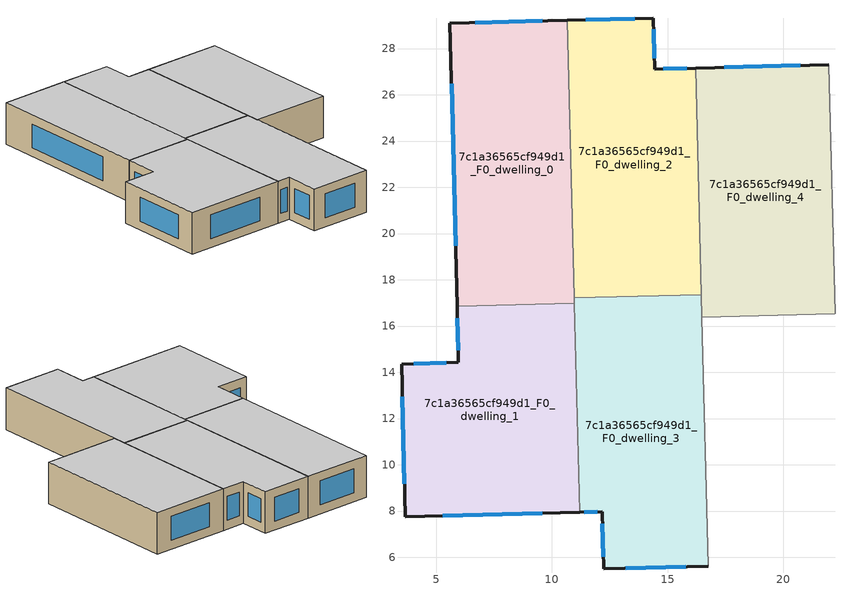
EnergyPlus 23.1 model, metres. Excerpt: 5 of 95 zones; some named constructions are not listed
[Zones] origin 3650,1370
7c1a36565cf949d1_F0_dwelling_0
 floor ground (EU_floor_Construction): 10.66,29.22 10.97,16.99 5.9,16.86 5.59,29.1 z0
 wall outside (EU_wall_Construction): 10.66,29.22 5.59,29.1 5.9,16.86 z0:3
 wall to 7c1a36565cf949d1_F0_dwelling_1 (EU_wall_Construction): 5.9,16.86 10.97,16.99 z0:3
 wall to 7c1a36565cf949d1_F0_dwelling_2 (EU_wall_Construction): 10.96,17.21 10.66,29.22 z0:3
 wall to 7c1a36565cf949d1_F0_dwelling_3 (EU_wall_Construction): 10.97,16.99 10.96,17.21 z0:3
 window (EU_Window_Construction): 5.66,26.48 5.83,19.48 / 9.58,29.19 6.68,29.12 z0.64:2.36
 ceiling to 7c1a36565cf949d1_F1_dwelling_0 (EU_floor_Construction): 10.97,16.99 10.66,29.22 5.59,29.1 5.9,16.86 z3
7c1a36565cf949d1_F0_dwelling_1
 floor ground (EU_floor_Construction): 10.97,16.99 11.2,7.95 3.66,7.76 3.5,14.36 5.96,14.42 5.9,16.86 z0
 wall outside (EU_wall_Construction): 5.9,16.86 5.96,14.42 3.5,14.36 3.66,7.76 11.2,7.95 z0:3
 wall to 7c1a36565cf949d1_F0_dwelling_3 (EU_wall_Construction): 11.2,7.95 10.97,16.99 z0:3
 window (EU_Window_Construction): 3.53,12.94 3.62,9.18 / 5.43,14.41 4.02,14.37 / 5.91,16.34 5.94,14.94 / 5.27,7.8 9.58,7.91 z0.64:2.36
 ceiling to 7c1a36565cf949d1_F1_dwelling_1 (EU_floor_Construction): 11.2,7.95 10.97,16.99 5.9,16.86 5.96,14.42 3.5,14.36 3.66,7.76 z3
7c1a36565cf949d1_F0_dwelling_2
 floor ground (EU_floor_Construction): 14.39,29.31 14.44,27.11 16.21,27.16 16.46,17.35 10.96,17.21 10.66,29.22 z0
 wall outside (EU_wall_Construction): 16.21,27.16 14.44,27.11 14.39,29.31 10.66,29.22 z0:3
 wall to 7c1a36565cf949d1_F0_dwelling_3 (EU_wall_Construction): 10.96,17.21 16.46,17.35 z0:3
 wall to 7c1a36565cf949d1_F0_dwelling_4 (EU_wall_Construction): 16.46,17.35 16.21,27.16 z0:3
 window (EU_Window_Construction): 13.59,29.29 11.46,29.24 / 14.43,27.58 14.4,28.84 / 15.83,27.15 14.82,27.12 z0.64:2.36
 ceiling to 7c1a36565cf949d1_F1_dwelling_2 (EU_floor_Construction): 16.46,17.35 16.21,27.16 14.44,27.11 14.39,29.31 10.66,29.22 10.96,17.21 z3
7c1a36565cf949d1_F0_dwelling_3
 floor ground (EU_floor_Construction): 16.46,17.35 16.75,5.61 12.23,5.5 12.17,7.98 11.2,7.95 10.96,17.21 z0
 wall outside (EU_wall_Construction): 11.2,7.95 12.17,7.98 12.23,5.5 16.75,5.61 z0:3
 wall to 7c1a36565cf949d1_F0_dwelling_5 (EU_wall_Construction): 16.75,5.61 16.48,16.38 z0:3
 wall to 7c1a36565cf949d1_F0_dwelling_4 (EU_wall_Construction): 16.48,16.38 16.46,17.35 z0:3
 window (EU_Window_Construction): 12.19,7.45 12.22,6.03 / 11.4,7.96 11.97,7.97 / 13.2,5.53 15.78,5.59 z0.64:2.36
 ceiling to 7c1a36565cf949d1_F1_dwelling_3 (EU_floor_Construction): 16.75,5.61 16.46,17.35 10.96,17.21 11.2,7.95 12.17,7.98 12.23,5.5 z3
7c1a36565cf949d1_F0_dwelling_4
 floor ground (EU_floor_Construction): 21.97,27.3 22.24,16.53 16.48,16.38 16.21,27.16 z0
 wall outside (EU_wall_Construction): 21.97,27.3 16.21,27.16 z0:3
 wall to 7c1a36565cf949d1_F0_dwelling_5 (EU_wall_Construction): 16.48,16.38 22.24,16.53 z0:3
 wall to 7c1a36565cf949d1_F0_dwelling_6 (EU_wall_Construction): 22.24,16.53 21.97,27.3 z0:3
 window (EU_Window_Construction): 20.74,27.27 17.44,27.19 z0.64:2.36
 ceiling to 7c1a36565cf949d1_F1_dwelling_4 (EU_floor_Construction): 22.24,16.53 21.97,27.3 16.21,27.16 16.48,16.38 z3
[SCHEDULE:FILE] Column Number=1; Rows to Skip at Top=0; Number of Hours of Data=8760; Column Separator=Comma; Interpolate to Timestep=No; Minutes per Item=60; Adjust Schedule for Daylight Savings=Yes
Name | File
EU_Step8_GainSchedule_7c1a36565cf949d1_F5_dwelling_4_f000 | ../../schedules/7c1a36565cf949d1/7c1a36565cf949d1_F5_dwelling_4_f000_gain.csv
EU_Step8_GainSchedule_7c1a36565cf949d1_F5_dwelling_5_f000 | ../../schedules/7c1a36565cf949d1/7c1a36565cf949d1_F5_dwelling_5_f000_gain.csv
EU_Step8_GainSchedule_7c1a36565cf949d1_F5_dwelling_6_f000 | ../../schedules/7c1a36565cf949d1/7c1a36565cf949d1_F5_dwelling_6_f000_gain.csv
EU_Step8_GainSchedule_7c1a36565cf949d1_F5_dwelling_7_f000 | ../../schedules/7c1a36565cf949d1/7c1a36565cf949d1_F5_dwelling_7_f000_gain.csv
EU_Step8_GainSchedule_7c1a36565cf949d1_F5_dwelling_8_f000 | ../../schedules/7c1a36565cf949d1/7c1a36565cf949d1_F5_dwelling_8_f000_gain.csv
EU_Step8_GainSchedule_7c1a36565cf949d1_F5_dwelling_9_f000 | ../../schedules/7c1a36565cf949d1/7c1a36565cf949d1_F5_dwelling_9_f000_gain.csv
